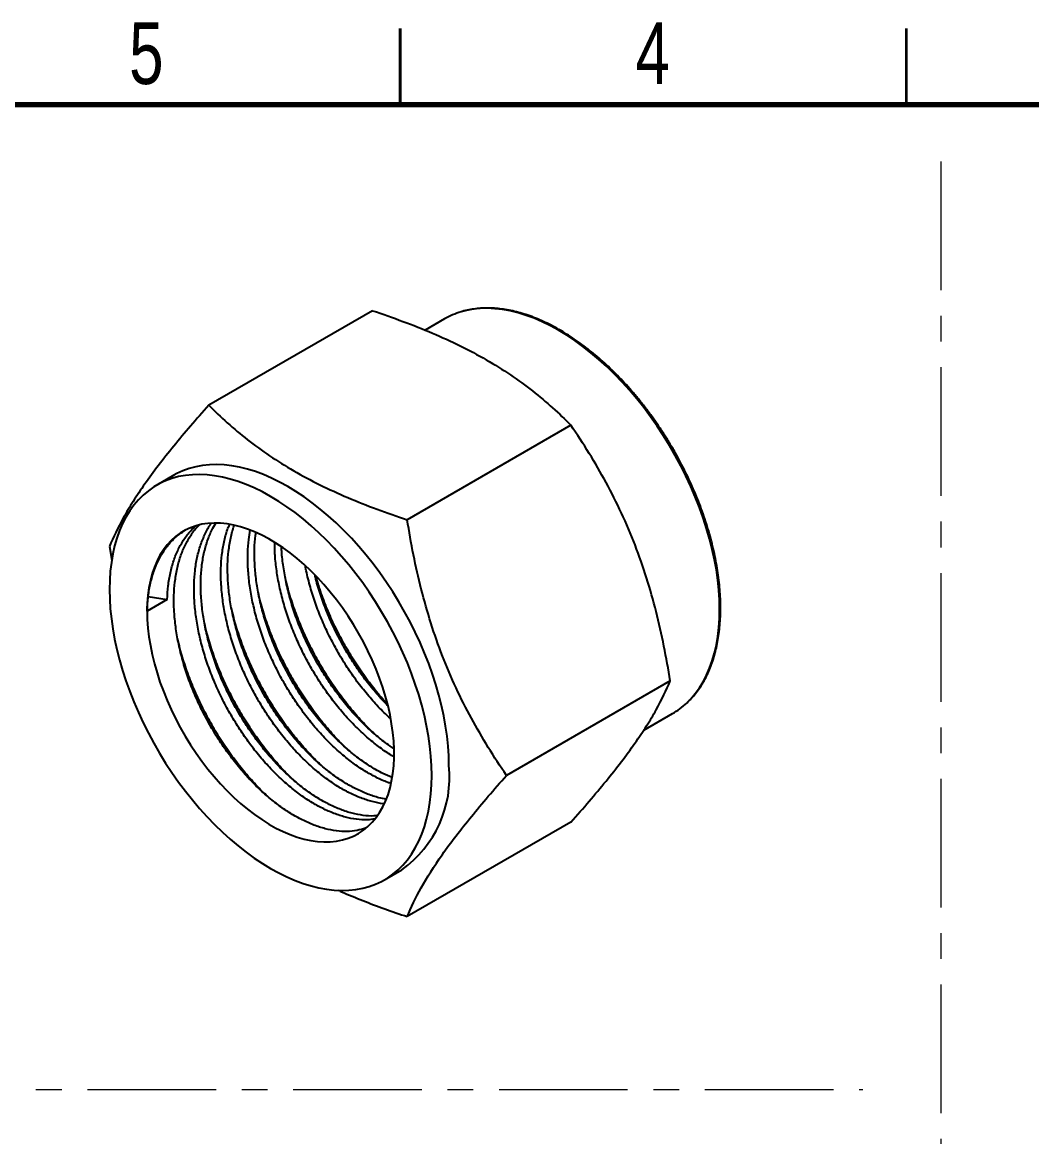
# Model space of a CAD drawing. Header units: millimetres. Extents: x 1113 to 2233, y 538 to 831.
# Drawn here: x 1283.1 to 1382.7, y 721.2 to 831.2 of the extents above; entities that cross this region are included whole.
import ezdxf

# ---------------------------------------------------------------- set-up
doc = ezdxf.new("R2010")
doc.units = ezdxf.units.MM
doc.linetypes.add('CENTERX2', pattern=[20.32, 12.7, -2.54, 2.54, -2.54])
doc.styles.add('SLDTEXTSTYLE0', font='TXT', dxfattribs={"width": 0.75})

msp = doc.modelspace()

# ---------------------------------------------------------------- linework, layer by layer
at = {"color": 7, "linetype": 'Continuous', "lineweight": 35}
for p, q in [((1320.3704686, 830.5966835), (1320.3704686, 823.0966835)), ((1320.3704686, 823.0966835), (1320.3704686, 830.5966835)), ((1370.3704686, 823.0966835), (1370.3704686, 830.5966835))]:
    msp.add_line(p, q, dxfattribs=at)
at = {"color": 7, "linetype": 'Continuous', "lineweight": 70}
msp.add_line((1120.3704686, 823.0966835), (1520.3704686, 823.0966835), dxfattribs=at)
at = {"color": 7, "linetype": 'CENTERX2', "lineweight": 18}
for p, q in [((1373.7527349, 817.4545716), (1373.7527349, 693.9545908)), ((1126.9320858, 725.7999018), (1366.0642616, 725.7999018))]:
    msp.add_line(p, q, dxfattribs=at)
at = {"color": 7, "linetype": 'Continuous', "lineweight": 25}
for p, q in [((1317.6387356, 802.727952), (1301.4746061, 793.3965987)), ((1324.7579093, 801.9083582), (1322.8513656, 800.807734)), ((1337.2346533, 791.4154695), (1321.0705239, 782.0841162)), ((1298.0292729, 786.4782448), (1296.3322167, 785.4985551)), ((1291.6766473, 779.4558596), (1291.911153, 778.0983023)), ((1297.3724479, 774.2020502), (1295.3837101, 773.0539763)), ((1295.4949739, 774.4924649), (1297.3724479, 774.2020502)), ((1347.0326122, 766.1622478), (1330.8684828, 756.8308945)), ((1344.423798, 761.3011189), (1347.2560801, 762.9361605)), ((1337.2346533, 752.2215087), (1321.0705239, 742.8901554)), ((1318.8303875, 746.5263575), (1320.5274437, 747.5060472))]:
    msp.add_line(p, q, dxfattribs=at)
at = {"color": 7, "linetype": 'Continuous', "lineweight": 25, "flags": 128}
for points in [[(1348.6616465, 763.9816635), (1349.0652615, 764.3884461), (1349.5088416, 764.9095929), (1349.9177642, 765.475694), (1350.2909772, 766.0852961), (1350.6275244, 766.7368352), (1350.9265395, 767.4286391), (1351.1872569, 768.1589309), (1351.409007, 768.9258365), (1351.5912206, 769.727387), (1351.7334297, 770.5615251), (1351.8352687, 771.4261098), (1351.8964767, 772.3189216), (1351.9168969, 773.2376683), (1351.8964767, 774.1799916), (1351.8352687, 775.1434727), (1351.7334297, 776.1256382), (1351.5912206, 777.1239674), (1351.409007, 778.1358973), (1351.1872569, 779.1588301), (1350.9265395, 780.1901399), (1350.6275244, 781.2271792), (1350.2909772, 782.2672875), (1349.9177642, 783.3077921), (1349.5088416, 784.3460251), (1349.0652615, 785.3793185), (1348.5881599, 786.4050215), (1348.0787625, 787.4205008), (1347.5383774, 788.42315), (1346.9683913, 789.4103949), (1346.3702672, 790.3797014), (1345.7455413, 791.3285812), (1345.0958167, 792.2545987), (1344.4227608, 793.1553755), (1343.7281014, 794.0286025), (1343.0136229, 794.8720347), (1342.2811578, 795.6835101), (1341.5325873, 796.4609423), (1340.7698327, 797.202338), (1339.9948519, 797.9057937), (1339.2096344, 798.5695037), (1338.4161958, 799.1917638), (1337.6165728, 799.7709762), (1336.812818, 800.3056549), (1336.0069947, 800.7944272), (1335.2011714, 801.2360387), (1334.3974165, 801.6293556), (1333.5977936, 801.9733682), (1332.8043549, 802.2671928), (1332.0191374, 802.5100756), (1331.2441566, 802.7013938), (1330.4814021, 802.8406557), (1329.7328316, 802.9275047), (1329.0003664, 802.9617155), (1328.2858879, 802.9432026), (1327.5912285, 802.8720123), (1326.9181727, 802.7483292), (1326.3918935, 802.610436)], [(1325.1882605, 757.807555), (1325.1678404, 758.7498783), (1325.1066323, 759.7133594), (1325.0047933, 760.6955249), (1324.8625843, 761.693854), (1324.6803706, 762.705784), (1324.4586205, 763.7287167), (1324.1979031, 764.7600265), (1323.898888, 765.7970659), (1323.5623408, 766.8371741), (1323.1891278, 767.8776788), (1322.7802053, 768.9159118), (1322.3366252, 769.9492052), (1321.8595235, 770.9749081), (1321.3501262, 771.9903874), (1320.809741, 772.9930367), (1320.2397549, 773.9802816), (1319.6416309, 774.949588), (1319.0169049, 775.8984679), (1318.3671803, 776.8244853), (1317.6941245, 777.7252622), (1316.999465, 778.5984892), (1316.2849866, 779.4419214), (1315.5525214, 780.2533968), (1314.8039509, 781.030829), (1314.0411963, 781.7722247), (1313.2662156, 782.4756803), (1312.4809981, 783.1393904), (1311.6875594, 783.7616505), (1310.8879365, 784.3408629), (1310.0841816, 784.8755415), (1309.2783583, 785.3643139), (1308.472535, 785.8059253), (1307.6687802, 786.1992423), (1306.8691572, 786.5432549), (1306.0757186, 786.8370795), (1305.290501, 787.0799623), (1304.5155203, 787.2712804), (1303.7527657, 787.4105424), (1303.0041952, 787.4973913), (1302.2717301, 787.5316022), (1301.5572516, 787.5130893), (1300.8625922, 787.4418989), (1300.1895363, 787.3182159), (1299.5398117, 787.1423545), (1298.9150857, 786.9147679), (1298.3169617, 786.6360407), (1298.0292729, 786.4782448)], [(1323.4912043, 756.8278653), (1323.4707841, 757.7701886), (1323.4095761, 758.7336697), (1323.3077371, 759.7158351), (1323.165528, 760.7141643), (1322.9833144, 761.7260942), (1322.7615643, 762.749027), (1322.5008469, 763.7803368), (1322.2018318, 764.8173761), (1321.8652846, 765.8574844), (1321.4920716, 766.8979891), (1321.083149, 767.9362221), (1320.6395689, 768.9695155), (1320.1624673, 769.9952184), (1319.6530699, 771.0106977), (1319.1126848, 772.013347), (1318.5426987, 773.0005918), (1317.9445747, 773.9698983), (1317.3198487, 774.9187782), (1316.6701241, 775.8447956), (1315.9970682, 776.7455725), (1315.3024088, 777.6187995), (1314.5879303, 778.4622317), (1313.8554652, 779.2737071), (1313.1068947, 780.0511392), (1312.3441401, 780.792535), (1311.5691593, 781.4959906), (1310.7839418, 782.1597007), (1309.9905032, 782.7819608), (1309.1908802, 783.3611732), (1308.3871254, 783.8958518), (1307.5813021, 784.3846242), (1306.7754788, 784.8262356), (1305.9717239, 785.2195526), (1305.172101, 785.5635652), (1304.3786623, 785.8573898), (1303.5934448, 786.1002726), (1302.818464, 786.2915907), (1302.0557095, 786.4308527), (1301.307139, 786.5177016), (1300.5746738, 786.5519125), (1299.8601953, 786.5333995), (1299.1655359, 786.4622092), (1298.4924801, 786.3385262), (1297.8427554, 786.1626648), (1297.2180295, 785.9350782), (1296.6199055, 785.656351), (1296.0499194, 785.3271981), (1295.5095342, 784.9484642), (1295.0001369, 784.5211226), (1294.5230352, 784.0462695), (1294.0794551, 783.5251228), (1293.6705326, 782.9590217), (1293.2973196, 782.3494196), (1292.9607724, 781.6978804), (1292.6617573, 781.0060766), (1292.4010398, 780.2757847), (1292.1792898, 779.5088791), (1291.9970761, 778.7073286), (1291.8548671, 777.8731905), (1291.7530281, 777.0086058), (1291.69182, 776.1157941), (1291.6713999, 775.1970474), (1291.69182, 774.254724), (1291.7530281, 773.2912429), (1291.8548671, 772.3090775), (1291.9970761, 771.3107483), (1292.1792898, 770.2988184), (1292.4010398, 769.2758856), (1292.6617573, 768.2445758), (1292.9607724, 767.2075365), (1293.2973196, 766.1674282), (1293.6705326, 765.1269235), (1294.0794551, 764.0886905), (1294.5230352, 763.0553971), (1295.0001369, 762.0296942), (1295.5095342, 761.0142149), (1296.0499194, 760.0115656), (1296.6199055, 759.0243208), (1297.2180295, 758.0550143), (1297.8427554, 757.1061344), (1298.4924801, 756.180117), (1299.1655359, 755.2793402), (1299.8601953, 754.4061131), (1300.5746738, 753.5626809), (1301.307139, 752.7512055), (1302.0557095, 751.9737734), (1302.818464, 751.2323776), (1303.5934448, 750.528922), (1304.3786623, 749.865212), (1305.172101, 749.2429518), (1305.9717239, 748.6637394), (1306.7754788, 748.1290608), (1307.5813021, 747.6402884), (1308.3871254, 747.198677), (1309.1908802, 746.80536), (1309.9905032, 746.4613474), (1310.7839418, 746.1675228), (1311.5691593, 745.92464), (1312.3441401, 745.7333219), (1313.1068947, 745.5940599), (1313.8554652, 745.507211), (1314.5879303, 745.4730001), (1315.3024088, 745.4915131), (1315.9970682, 745.5627034), (1316.6701241, 745.6863864), (1317.3198487, 745.8622478), (1317.9445747, 746.0898344), (1318.5426987, 746.3685616), (1319.1126848, 746.6977145), (1319.6530699, 747.0764484), (1320.1624673, 747.50379), (1320.6395689, 747.9786431), (1321.083149, 748.4997898), (1321.4920716, 749.0658909), (1321.8652846, 749.675493), (1322.2018318, 750.3270322), (1322.5008469, 751.018836), (1322.7615643, 751.7491279), (1322.9833144, 752.5160335), (1323.165528, 753.317584), (1323.3077371, 754.1517221), (1323.4095761, 755.0163068), (1323.4707841, 755.9091185), (1323.4912043, 756.8278653)], [(1295.3837101, 773.0539763), (1295.4039692, 772.2307972), (1295.4646814, 771.3869606), (1295.5656432, 770.5252711), (1295.7065197, 769.6485902), (1295.8868427, 768.7598309), (1296.1060135, 767.8619448), (1296.3633043, 766.9579148), (1296.6578603, 766.0507442), (1296.9887029, 765.1434464), (1297.3547335, 764.2390351), (1297.754735, 763.3405152), (1298.187379, 762.4508712), (1298.6512291, 761.5730592), (1299.1447444, 760.7099934), (1299.6662849, 759.8645421), (1300.2141182, 759.0395133), (1300.7864247, 758.237648), (1301.3813028, 757.4616102), (1301.9967768, 756.7139765), (1302.6308021, 755.9972322), (1303.2812725, 755.3137578), (1303.9460272, 754.6658228), (1304.6228578, 754.0555805), (1305.3095161, 753.4850575), (1306.0037209, 752.9561492), (1306.7031664, 752.4706132), (1307.405529, 752.0300613), (1308.1084754, 751.6359579), (1308.8096706, 751.2896112), (1309.5067854, 750.9921729), (1310.1975039, 750.7446309), (1310.8795316, 750.5478056), (1311.550603, 750.4023536), (1312.2084887, 750.3087565), (1312.8510032, 750.2673246), (1313.4760122, 750.2781973), (1314.0814401, 750.3413374), (1314.6652749, 750.4565353), (1315.2255774, 750.6234093), (1315.7604866, 750.8414036), (1316.2682249, 751.1097948), (1316.7471066, 751.4276902), (1317.1955399, 751.7940355), (1317.612036, 752.2076127), (1317.9952111, 752.6670485), (1318.3437919, 753.1708164), (1318.6566216, 753.7172423), (1318.9326591, 754.3045125), (1319.1709897, 754.9306745), (1319.3708201, 755.5936494), (1319.5314865, 756.2912348), (1319.6524555, 757.021113), (1319.7333261, 757.7808592), (1319.7738286, 758.5679501), (1319.7738286, 759.379771), (1319.7333261, 760.2136251), (1319.6524555, 761.0667426), (1319.5314865, 761.9362886), (1319.3708201, 762.8193754), (1319.1709897, 763.7130696), (1318.9326591, 764.6144022), (1318.6566216, 765.5203785), (1318.3437919, 766.4279899), (1317.9952111, 767.3342206), (1317.612036, 768.236061), (1317.1955399, 769.1305145), (1316.7471066, 770.0146097), (1316.2682249, 770.8854102), (1315.7604866, 771.7400235), (1315.2255774, 772.5756109), (1314.6652749, 773.3893964), (1314.0814401, 774.1786756), (1313.4760122, 774.9408279), (1312.8510032, 775.6733206), (1312.2084887, 776.3737202), (1311.550603, 777.0397018), (1310.8795316, 777.6690522), (1310.1975039, 778.2596794), (1309.5067854, 778.809624), (1308.8096706, 779.3170573), (1308.1084754, 779.7802933), (1307.405529, 780.1977946), (1306.7031664, 780.5681733), (1306.0037209, 780.8901999), (1305.3095161, 781.1628033), (1304.6228578, 781.3850792), (1303.9460272, 781.5562888), (1303.2812725, 781.6758633), (1302.6308021, 781.7434061), (1301.9967768, 781.7586918), (1301.3813028, 781.7216692), (1300.7864247, 781.632463), (1300.2141182, 781.4913687), (1299.6662849, 781.2988548), (1299.1447444, 781.0555614), (1298.6512291, 780.7622962), (1298.187379, 780.4200341), (1297.754735, 780.0299102), (1297.3547335, 779.5932223), (1296.9887029, 779.1114208), (1296.6578603, 778.5861058), (1296.3633043, 778.0190224), (1296.1060135, 777.4120539), (1295.8868427, 776.7672171), (1295.7065197, 776.0866543), (1295.5656432, 775.372626), (1295.4646814, 774.6275044), (1295.4039692, 773.8537647), (1295.3837101, 773.0539763)]]:
    msp.add_lwpolyline(points, dxfattribs=at)
at = {"color": 7, "linetype": 'Continuous', "lineweight": 25}
for centre, radius, start, end in [((1328.569206, 795.2905882), 7.6368097, 106.565280231, 119.93843958), ((1343.4325899, 769.5440004), 7.6343058, 300.054934274, 313.231044957), ((1313.9874697, 756.6701192), 11.2583958, 305.513693228, 5.798485794)]:
    msp.add_arc(centre, radius, start, end, dxfattribs=at)
for points, knots in [([(1317.6387359, 802.7279514), (1319.6700146, 802.0546597), (1321.6648979, 801.3203889), (1325.4326019, 799.7156932), (1327.2102857, 798.842769), (1330.5180869, 796.9323484), (1332.0553808, 795.8870586), (1334.82765, 793.7126707), (1336.0769409, 792.5794655), (1337.2346538, 791.4154688)], [0, 0, 0, 0, 0.25, 0.25, 0.5, 0.5, 0.75, 0.75, 1, 1, 1, 1]), ([(1348.6948382, 764.0135456), (1348.7959217, 764.108066), (1349.0532209, 764.3486592), (1349.4327425, 764.7825045), (1349.8363456, 765.3082147), (1350.2070125, 765.8750681), (1350.5453637, 766.4796896), (1350.850148, 767.1213085), (1351.1207053, 767.7982948), (1351.3563249, 768.5090968), (1351.556429, 769.2520099), (1351.72053, 770.02526), (1351.8482593, 770.8269936), (1351.939329, 771.6552989), (1351.9935747, 772.5082229), (1352.0108997, 773.3837513), (1351.9913176, 774.2798398), (1351.9349223, 775.1944083), (1351.8418895, 776.1253542), (1351.7124722, 777.070543), (1351.54702, 778.0278235), (1351.3459356, 778.9950125), (1351.1097179, 779.9699122), (1350.8389292, 780.9503072), (1350.534219, 781.9339755), (1350.1962965, 782.9186805), (1349.825954, 783.9021903), (1349.4240448, 784.8822686), (1348.9915046, 785.8566949), (1348.5293198, 786.8232506), (1348.0385508, 787.7797398), (1347.5203232, 788.7239894), (1346.9758152, 789.6538483), (1346.4062673, 790.5671985), (1345.812977, 791.4619582), (1345.1972906, 792.3360875), (1344.5606022, 793.1875918), (1343.9043515, 794.014528), (1343.2300155, 794.8150049), (1342.5391237, 795.587197), (1341.8332173, 796.3293273), (1341.1138971, 797.0397002), (1340.3827646, 797.7166755), (1339.6414638, 798.3586954), (1338.8916541, 798.9642704), (1338.1350115, 799.531993), (1337.3732271, 800.0605304), (1336.6080049, 800.5486389), (1335.8410616, 800.995152), (1335.0741163, 801.3989902), (1334.3089071, 801.7591667), (1333.5471847, 802.0747735), (1332.7907047, 802.3450142), (1332.0412287, 802.5691773), (1331.3005299, 802.7466773), (1330.5703776, 802.8770395), (1329.8525665, 802.9598893), (1329.1488061, 802.9951208), (1328.4610557, 802.9822447), (1327.7902792, 802.922928), (1327.1408969, 802.8115011), (1326.6892434, 802.7113506), (1326.4610901, 802.6347427), (1326.4354898, 802.6261468)], [0, 0, 0, 0, 0.0107151389, 0.0272744436, 0.0438585501, 0.0604706547, 0.0771115627, 0.0937799833, 0.1104731429, 0.1271873757, 0.1439186485, 0.160663002, 0.1774168398, 0.194177045, 0.2109410522, 0.2277068425, 0.2444725901, 0.2612371597, 0.2779998756, 0.2947602996, 0.3115181971, 0.3282735012, 0.3450262165, 0.3617764735, 0.3785244384, 0.3952703159, 0.4120143607, 0.4287568168, 0.4454979897, 0.4622381443, 0.4789775685, 0.4957165713, 0.5124554445, 0.5291944566, 0.5459338494, 0.5626739154, 0.5794149235, 0.5961572271, 0.6129010955, 0.6296468242, 0.6463946976, 0.663144982, 0.6798979215, 0.6966537285, 0.7134125611, 0.730174526, 0.7469396141, 0.7637076954, 0.7804784675, 0.7972514019, 0.8140256796, 0.8307997569, 0.8475717264, 0.8643392893, 0.8810995349, 0.8978490083, 0.914583743, 0.9312995059, 0.9479921181, 0.9646579292, 0.9812944911, 0.9979011179, 1, 1, 1, 1]), ([(1301.474606, 793.3965978), (1300.2388719, 792.0051961), (1299.0747893, 790.650746), (1296.9519281, 788.0477238), (1295.9946656, 786.7999335), (1294.7465638, 785.025095), (1294.3626522, 784.4508663), (1293.665587, 783.3499078), (1293.3508093, 782.8209566), (1292.4959487, 781.2911661), (1292.0450503, 780.3472063), (1291.6766471, 779.4558597)], [0, 0, 0, 0, 0.25, 0.25, 0.5, 0.5, 0.625, 0.625, 0.75, 0.75, 1, 1, 1, 1]), ([(1301.474606, 793.3965978), (1302.6409078, 792.2239656), (1303.91284, 791.072344), (1306.6925557, 788.8972947), (1308.2046686, 787.8710598), (1311.5139726, 785.9615068), (1313.3246639, 785.0740459), (1317.0912222, 783.473649), (1319.054204, 782.7524487), (1321.070524, 782.0841152)], [0, 0, 0, 0, 0.25, 0.25, 0.5, 0.5, 0.75, 0.75, 1, 1, 1, 1]), ([(1347.0326128, 766.162248), (1346.6645593, 768.4794966), (1346.2144185, 770.7658181), (1345.078931, 775.2498449), (1344.3918475, 777.446896), (1343.1460789, 780.6614152), (1342.6959575, 781.7171209), (1341.740689, 783.7719513), (1341.2341292, 784.7750506), (1339.6377782, 787.7198954), (1338.4715622, 789.5973955), (1337.2346538, 791.4154688)], [0, 0, 0, 0, 0.25, 0.25, 0.5, 0.5, 0.625, 0.625, 0.75, 0.75, 1, 1, 1, 1]), ([(1297.3724479, 774.2020502), (1297.3964264, 774.656388), (1297.4447341, 775.5717063), (1297.66553, 776.856129), (1297.997424, 778.0642931), (1298.4475383, 779.1724568), (1299.0122096, 780.1577291), (1299.5830018, 780.9242758), (1300.001765, 781.3030487), (1300.1614503, 781.4474848)], [0, 0, 0, 0, 0.14804480854, 0.298254081, 0.44994183901, 0.60237986403, 0.7548178529, 0.90650562087, 1, 1, 1, 1]), ([(1316.9629104, 751.6240149), (1316.6844278, 751.5385516), (1316.1019325, 751.35979), (1315.1307901, 751.2753751), (1314.0800986, 751.3305795), (1312.9816627, 751.5442697), (1311.8540352, 751.9077407), (1310.713774, 752.4137148), (1309.5700412, 753.0533132), (1308.4263002, 753.8248792), (1307.2860645, 754.7305677), (1306.1583419, 755.7666438), (1305.0602627, 756.9207321), (1304.0082412, 758.176634), (1303.0173428, 759.5151672), (1302.1007435, 760.9152179), (1301.2630955, 762.3634121), (1300.506246, 763.8582656), (1299.8344386, 765.3996775), (1299.2552819, 766.9759814), (1298.7795561, 768.5646799), (1298.415024, 770.1423734), (1298.166189, 771.6859863), (1298.0342903, 773.1739614), (1298.016402, 774.5956914), (1298.1128186, 775.9514014), (1298.3269915, 777.2396956), (1298.6608872, 778.4465255), (1299.1097102, 779.5561042), (1299.6775266, 780.5370641), (1300.1571385, 781.2041654), (1300.4742384, 781.4982546), (1300.5348064, 781.5544274)], [0, 0, 0, 0, 0.0315988558, 0.0660945635, 0.1007608808, 0.1354272063, 0.1699229116, 0.2040823908, 0.2377496436, 0.2714168964, 0.3055763756, 0.3400720809, 0.3747384064, 0.4094047237, 0.4439004313, 0.4780599132, 0.5117271593, 0.5453944056, 0.5795538874, 0.614049595, 0.6487159123, 0.6833822378, 0.7178779431, 0.7520374223, 0.7857046751, 0.8193719279, 0.8535314071, 0.8880271124, 0.9226934379, 0.9573597552, 0.9918554628, 1, 1, 1, 1]), ([(1317.8473974, 752.5188719), (1317.6051663, 752.4880471), (1317.0345505, 752.4154342), (1316.0672292, 752.4824995), (1314.9708289, 752.6913183), (1313.8426597, 753.0560859), (1312.7025413, 753.5617174), (1311.5587713, 754.2014062), (1310.4150401, 754.9729479), (1309.2748016, 755.8786429), (1308.1470799, 756.9147173), (1307.0490004, 758.0688061), (1305.996979, 759.3247079), (1305.0060806, 760.6632411), (1304.0894815, 762.0632919), (1303.2518333, 763.5114861), (1302.4949836, 765.0063394), (1301.8231766, 766.5477515), (1301.2440197, 768.1240554), (1300.7682942, 769.7127536), (1300.403761, 771.2904484), (1300.1549301, 772.8340564), (1300.0230168, 774.3220499), (1300.0051812, 775.7437119), (1300.1014007, 777.0996759), (1300.316323, 778.3870058), (1300.6473816, 779.5974855), (1301.1068642, 780.6933521), (1301.4706697, 781.4044098), (1301.708127, 781.7090997), (1301.722293, 781.7272766)], [0, 0, 0, 0, 0.0278241784, 0.0655444861, 0.1032648027, 0.1407994681, 0.1779682867, 0.2146015157, 0.2512347445, 0.2884035631, 0.3259382285, 0.3636585452, 0.4013788529, 0.4389135207, 0.4760823425, 0.5127155641, 0.5493487857, 0.5865176075, 0.6240522754, 0.6617725831, 0.6994928997, 0.7370275651, 0.7741963837, 0.8108296125, 0.8474628415, 0.8846316601, 0.9221663255, 0.9598866422, 0.9976069499, 1, 1, 1, 1]), ([(1318.1111069, 752.8625845), (1318.0000624, 752.849749), (1317.5592515, 752.7987962), (1316.7288589, 752.8685985), (1315.6340837, 753.0731012), (1314.5054819, 753.4390177), (1313.365478, 753.9443457), (1312.2216773, 754.5841141), (1311.0779547, 755.3556347), (1309.9377138, 756.2613355), (1308.8099927, 757.2974084), (1307.7119131, 758.4514975), (1306.6598917, 759.7073992), (1305.6689934, 761.0459325), (1304.7523938, 762.445983), (1303.9147461, 763.8941775), (1303.1578964, 765.3890308), (1302.4860889, 766.9304427), (1301.9069323, 768.5067465), (1301.4312062, 770.0954453), (1301.0666751, 771.6731377), (1300.8178366, 773.2167548), (1300.6859512, 774.7047147), (1300.6680132, 776.1265001), (1300.7646171, 777.4820038), (1300.9780776, 778.7710806), (1301.3146713, 779.9749488), (1301.7084444, 780.9809185), (1302.0363847, 781.5277864), (1302.1706636, 781.7517077)], [0, 0, 0, 0, 0.0130822646, 0.0519323974, 0.0907825394, 0.1294414694, 0.1677235946, 0.2054540875, 0.2431845806, 0.2814667058, 0.3201256358, 0.3589757778, 0.3978259106, 0.4364848431, 0.4747669713, 0.512497457, 0.5502279425, 0.5885100707, 0.6271690032, 0.666019136, 0.704869278, 0.743528208, 0.7818103332, 0.8195408263, 0.8572713192, 0.8955534447, 0.9342123744, 0.9730625164, 1, 1, 1, 1]), ([(1318.7926533, 754.0314609), (1318.7659802, 754.032807), (1318.3891469, 754.0518235), (1317.6187828, 754.2333933), (1316.4952886, 754.5838585), (1315.3539348, 755.0932683), (1314.2104899, 755.7319622), (1313.0666723, 756.5037702), (1311.9264569, 757.4093925), (1310.7987289, 758.4454867), (1309.7006511, 759.5995701), (1308.6486292, 760.8554733), (1307.657731, 762.1940062), (1306.7411317, 763.594057), (1305.9034841, 765.0422515), (1305.1466338, 766.5371045), (1304.474827, 768.0785166), (1303.8956697, 769.6548209), (1303.4199458, 771.2435176), (1303.0554067, 772.821218), (1302.8065977, 774.3648051), (1302.6746038, 775.8528755), (1302.657066, 777.2742557), (1302.7521699, 778.6312726), (1302.9713297, 779.914604), (1303.2301983, 780.9217566), (1303.4577747, 781.4546289), (1303.5306487, 781.6252641)], [0, 0, 0, 0, 0.003275631, 0.0462776143, 0.0890679511, 0.1314412144, 0.1732038941, 0.2149665738, 0.257339837, 0.3001301739, 0.3431321572, 0.3861341302, 0.4289244699, 0.4712977371, 0.5130604086, 0.5548230795, 0.5971963467, 0.6399866863, 0.6829886594, 0.7259906427, 0.7687809795, 0.8111542434, 0.8529169225, 0.8946796022, 0.9370528661, 0.9798432029, 1, 1, 1, 1]), ([(1318.9945862, 754.4924233), (1318.7568966, 754.5331118), (1318.1570989, 754.6357871), (1317.1562955, 754.9730903), (1316.0173484, 755.4742427), (1314.8732691, 756.1151104), (1313.7296209, 756.886337), (1312.5893602, 757.792118), (1311.4616445, 758.828169), (1310.3635634, 759.9822641), (1309.3115423, 761.2381642), (1308.3206441, 762.5766979), (1307.4040441, 763.9767481), (1306.5663964, 765.4249426), (1305.8095471, 766.9197962), (1305.1377394, 768.4612076), (1304.5585818, 770.0375126), (1304.08286, 771.6262072), (1303.718313, 773.2039151), (1303.4695331, 774.7474747), (1303.3374321, 776.2356462), (1303.3202876, 777.6566552), (1303.4139242, 779.0150615), (1303.6386526, 780.293114), (1303.8368299, 781.1329016), (1303.9910987, 781.5103715), (1303.9954644, 781.5210537)], [0, 0, 0, 0, 0.0291700167, 0.07360906, 0.1176149606, 0.1609867506, 0.2043585413, 0.2483644419, 0.2928034852, 0.3374623297, 0.3821211636, 0.4265602098, 0.4705661132, 0.5139378954, 0.5573096775, 0.6013155809, 0.6457546272, 0.6904134611, 0.7350723056, 0.7795113489, 0.8235172494, 0.8668890401, 0.9102608302, 0.9542667308, 0.9987057741, 1, 1, 1, 1]), ([(1330.8684829, 756.8308944), (1329.6327488, 758.6472417), (1328.4686662, 760.5214134), (1326.345805, 764.4354415), (1325.3885425, 766.4765215), (1324.1404407, 769.6896938), (1323.7565291, 770.7836216), (1323.0594639, 772.9875096), (1322.7446862, 774.1013224), (1321.8898256, 777.4742205), (1321.4389272, 779.7646646), (1321.070524, 782.0841152)], [0, 0, 0, 0, 0.25, 0.25, 0.5, 0.5, 0.625, 0.625, 0.75, 0.75, 1, 1, 1, 1]), ([(1295.3837101, 773.0539763), (1295.407684, 773.5083211), (1295.4559823, 774.4236534), (1295.676849, 775.7079695), (1296.0084708, 776.9165445), (1296.4596088, 778.0231623), (1297.0204617, 779.0142004), (1297.6868056, 779.8687385), (1298.3550979, 780.5269876), (1298.8345957, 780.8382152), (1299.0282663, 780.9639209)], [0, 0, 0, 0, 0.1277907866, 0.2574499171, 0.3883852613, 0.5199682284, 0.6515511643, 0.7824865171, 0.9121456577, 1, 1, 1, 1]), ([(1319.4580224, 756.040189), (1319.3517289, 756.0731732), (1318.8740535, 756.2214015), (1318.004512, 756.6301853), (1316.862426, 757.2610899), (1315.7182449, 758.0349812), (1314.5781285, 758.9400362), (1313.4503735, 759.9762847), (1312.352303, 761.1303265), (1311.3002792, 762.3862409), (1310.3093815, 763.7247707), (1309.3927821, 765.1248223), (1308.5551346, 766.5730165), (1307.798284, 768.0678699), (1307.1264783, 769.6092812), (1306.5473167, 771.1855885), (1306.0716088, 772.7742737), (1305.7070102, 774.352017), (1305.4584212, 775.8954453), (1305.325619, 777.3840992), (1305.3110494, 778.8033367), (1305.3865672, 780.0304422), (1305.5185682, 780.745875), (1305.5733767, 781.0429315)], [0, 0, 0, 0, 0.01431178809, 0.06431612542, 0.11359991811, 0.1628837108, 0.21288804813, 0.2633845705, 0.31413085512, 0.3648771277, 0.41537365343, 0.46537799534, 0.51466177837, 0.56394556072, 0.61394990262, 0.66444642836, 0.71519270094, 0.76593898556, 0.81643550793, 0.86643984597, 0.91572363797, 0.96500743066, 1, 1, 1, 1]), ([(1319.575867, 756.625973), (1319.2717107, 756.7540673), (1318.5938967, 757.0395261), (1317.5246182, 757.6482391), (1316.3813533, 758.4164587), (1315.2409882, 759.3230585), (1314.1133009, 760.3588868), (1313.0152121, 761.513042), (1311.9631932, 762.768926), (1310.9722941, 764.1074639), (1310.0556953, 765.5075135), (1309.2180469, 766.9557077), (1308.4611962, 768.4505613), (1307.789392, 769.9919715), (1307.2102245, 771.568283), (1306.734539, 773.1569525), (1306.3698567, 774.7347543), (1306.1215775, 776.2779663), (1305.9876367, 777.7674151), (1305.977249, 779.1837332), (1306.0280394, 780.2059054), (1306.1193281, 780.7275579), (1306.1369686, 780.8283614)], [0, 0, 0, 0, 0.0421124488, 0.09384783544, 0.14558322282, 0.19807499867, 0.25108344229, 0.30435407243, 0.35762468994, 0.41063313708, 0.46312491699, 0.51486029351, 0.56659567002, 0.61908744993, 0.67209589708, 0.72536651458, 0.77863714473, 0.83164558834, 0.88413736419, 0.93587275084, 0.98760813894, 1, 1, 1, 1]), ([(1319.7691256, 758.6726629), (1319.6840097, 758.7194934), (1319.2202675, 758.9746433), (1318.369728, 759.5723065), (1317.2298251, 760.4690141), (1316.102012, 761.5075338), (1315.0039572, 762.6609621), (1313.9519292, 763.917041), (1312.9610326, 765.255527), (1312.0444328, 766.6555904), (1311.2067857, 768.1037805), (1310.4499307, 769.5986372), (1309.7781425, 771.140039), (1309.1989147, 772.716381), (1308.7234556, 774.3049361), (1308.3579291, 775.8831646), (1308.1127754, 777.424797), (1307.9839361, 778.749487), (1307.9847694, 779.5297055), (1307.9850958, 779.8353095)], [0, 0, 0, 0, 0.0139164126, 0.0758216414, 0.138631946, 0.202060482, 0.2658027435, 0.32954499, 0.3929735302, 0.4557838396, 0.5176890563, 0.579594273, 0.6424045825, 0.7058331226, 0.7695753691, 0.8333176307, 0.8967461666, 0.9595564712, 1, 1, 1, 1]), ([(1319.7516824, 759.4850902), (1319.5142953, 759.6407315), (1318.8921192, 760.048657), (1317.8928106, 760.8571017), (1316.7649041, 761.8887647), (1315.6668746, 763.0440451), (1314.6148396, 764.2996274), (1313.6239452, 765.6382455), (1312.7073438, 767.0382742), (1311.8697008, 768.4864732), (1311.1128371, 769.9813313), (1310.4410802, 771.5227183), (1309.8617343, 773.0991193), (1309.3867188, 774.6874522), (1309.0195381, 776.2665094), (1308.7805082, 777.8050737), (1308.663371, 778.8558983), (1308.6583634, 779.371027), (1308.6579946, 779.4089682)], [0, 0, 0, 0, 0.041779352, 0.1095009377, 0.1778890975, 0.246615514, 0.3153419141, 0.3837300785, 0.4514516713, 0.518197402, 0.5849431307, 0.6526647235, 0.721052888, 0.7897792881, 0.8585057045, 0.9268938644, 0.994615452, 1, 1, 1, 1]), ([(1319.4278118, 762.4424807), (1319.2046387, 762.6429801), (1318.6019712, 763.1844183), (1317.6564111, 764.1951726), (1316.603364, 765.4468875), (1315.6127419, 766.7865341), (1314.6960577, 768.1862943), (1313.8584767, 769.6345521), (1313.1014401, 771.129436), (1312.4303298, 772.6706617), (1311.8485393, 774.2476903), (1311.3827074, 775.8336605), (1311.1047643, 776.9330737), (1311.0165428, 777.4879444), (1311.0104841, 777.5260503)], [0, 0, 0, 0, 0.0556625442, 0.1503138505, 0.2449651344, 0.3391505937, 0.4324180381, 0.5243415043, 0.6162649731, 0.7095324175, 0.8037178768, 0.8983691606, 0.9930204669, 1, 1, 1, 1]), ([(1317.9806027, 760.806872), (1317.8257996, 760.9458926), (1317.2457077, 761.4668429), (1316.2781983, 762.5027626), (1315.0955769, 763.8966883), (1313.9835644, 765.3916694), (1312.9541618, 766.9531781), (1312.0132835, 768.5692459), (1311.1630736, 770.2372319), (1310.406154, 771.9574384), (1309.7584773, 773.7155571), (1309.283873, 775.2365793), (1309.0782181, 776.1568186), (1309.0035151, 776.4910901)], [0, 0, 0, 0, 0.03699973451, 0.1386486981, 0.24029766051, 0.34144658663, 0.44161011653, 0.54033098487, 0.63905185099, 0.73921538317, 0.84036430929, 0.94201327171, 1, 1, 1, 1]), ([(1319.1712345, 763.7034281), (1318.8874704, 763.9945017), (1318.2349673, 764.6638126), (1317.2672642, 765.8326388), (1316.2753838, 767.1684178), (1315.3590779, 768.5691911), (1314.5212287, 770.0172138), (1313.7648944, 771.5120422), (1313.0911925, 773.0537292), (1312.5191911, 774.6289437), (1312.1431744, 775.8205782), (1311.9958727, 776.4751413), (1311.9668241, 776.6042244)], [0, 0, 0, 0, 0.0862874213, 0.198414184, 0.3099891169, 0.4204765418, 0.5293718495, 0.6382671572, 0.7487545821, 0.8603295149, 0.9724562776, 1, 1, 1, 1]), ([(1319.1316626, 763.8438927), (1319.0666366, 763.9112637), (1318.5898374, 764.4052579), (1317.7503311, 765.4358081), (1316.6344096, 766.9202218), (1315.6059613, 768.4845301), (1314.6651258, 770.0998351), (1313.8137983, 771.7681174), (1313.0613898, 773.4878962), (1312.4581336, 775.0844782), (1312.1629531, 776.1004166), (1312.0386404, 776.5282704)], [0, 0, 0, 0, 0.020284245, 0.1487331214, 0.2765501261, 0.4031219361, 0.5278707188, 0.6526195044, 0.7791913115, 0.9070083162, 1, 1, 1, 1]), ([(1315.3289518, 759.2761065), (1315.1741487, 759.4151271), (1314.5940568, 759.9360774), (1313.6265474, 760.9719971), (1312.4439262, 762.3659229), (1311.331913, 763.8609037), (1310.3025127, 765.4224136), (1309.3616321, 767.0384802), (1308.5114229, 768.7064665), (1307.7545031, 770.4266729), (1307.1068264, 772.1847916), (1306.6322222, 773.7058138), (1306.4265672, 774.6260531), (1306.3518642, 774.9603247)], [0, 0, 0, 0, 0.03699973451, 0.13864869809, 0.2402976605, 0.34144658661, 0.44161011878, 0.5403309849, 0.63905185102, 0.73921538319, 0.8403643093, 0.94201327171, 1, 1, 1, 1]), ([(1312.6773019, 757.7453416), (1312.5224987, 757.8843621), (1311.942406, 758.405312), (1310.9748972, 759.441232), (1309.7922757, 760.8351576), (1308.6802629, 762.3301387), (1307.6508615, 763.891648), (1306.7099818, 765.507715), (1305.8597733, 767.1757018), (1305.1028525, 768.8959076), (1304.4551762, 770.6540265), (1303.9805715, 772.1750485), (1303.7749171, 773.0952881), (1303.7002143, 773.4295598)], [0, 0, 0, 0, 0.0369997334, 0.1386486969, 0.2402976593, 0.3414465855, 0.4416101165, 0.5403309837, 0.639051851, 0.739215382, 0.8403643081, 0.9420132705, 1, 1, 1, 1]), ([(1310.0256516, 756.2145764), (1309.8708483, 756.3535969), (1309.2907556, 756.8745468), (1308.3232469, 757.9104668), (1307.1406253, 759.3043925), (1306.0286125, 760.7993735), (1304.9992112, 762.3608828), (1304.0583314, 763.9769498), (1303.208123, 765.6449366), (1302.4512021, 767.3651425), (1301.8035258, 769.1232614), (1301.3289212, 770.6442833), (1301.1232667, 771.564523), (1301.048564, 771.8987946)], [0, 0, 0, 0, 0.0369997334, 0.1386486969, 0.2402976593, 0.3414465855, 0.4416101165, 0.5403309837, 0.639051851, 0.739215382, 0.8403643081, 0.9420132705, 1, 1, 1, 1]), ([(1307.3740009, 754.6838111), (1307.2191977, 754.8228316), (1306.639105, 755.3437815), (1305.6715962, 756.3797015), (1304.4889748, 757.7736272), (1303.3769617, 759.2686081), (1302.3475611, 760.8301178), (1301.4066811, 762.4461847), (1300.5564721, 764.1141712), (1299.7995521, 765.8343774), (1299.1518755, 767.5924962), (1298.6772711, 769.1135183), (1298.4716163, 770.0337577), (1298.3969134, 770.3680293)], [0, 0, 0, 0, 0.0369997334, 0.1386486969, 0.2402976593, 0.3414465855, 0.4416101174, 0.5403309843, 0.639051851, 0.7392153829, 0.840364309, 0.9420132714, 1, 1, 1, 1]), ([(1337.2346538, 752.2215098), (1338.470388, 753.6129115), (1339.6344706, 754.9673616), (1341.7573318, 757.5703839), (1342.7145943, 758.8181741), (1343.962696, 760.5930126), (1344.3466077, 761.1672413), (1345.0436729, 762.2681998), (1345.3584506, 762.797151), (1346.2133112, 764.3269416), (1346.6642096, 765.2709014), (1347.0326128, 766.162248)], [0, 0, 0, 0, 0.25, 0.25, 0.5, 0.5, 0.625, 0.625, 0.75, 0.75, 1, 1, 1, 1]), ([(1321.070524, 742.8901562), (1321.4385775, 743.7806566), (1321.8887183, 744.7229569), (1323.0242058, 746.7559804), (1323.7112893, 747.8477996), (1324.9570579, 749.6212913), (1325.4071793, 750.2337421), (1326.3624478, 751.4837581), (1326.8690076, 752.1234228), (1328.4653586, 754.0812666), (1329.6315746, 755.4381705), (1330.8684829, 756.8308944)], [0, 0, 0, 0, 0.25, 0.25, 0.5, 0.5, 0.625, 0.625, 0.75, 0.75, 1, 1, 1, 1]), ([(1314.2888084, 745.4861934), (1314.3901906, 745.4389807), (1315.1581543, 745.0813476), (1316.677865, 744.4697071), (1318.8340935, 743.6471085), (1320.3250275, 743.1424797), (1321.0705239, 742.8901554)], [0, 0, 0, 0, 0.0479821728, 0.3634618262, 0.6817183853, 1, 1, 1, 1])]:
    msp.add_open_spline(points, degree=3, knots=knots, dxfattribs=at)

# ---------------------------------------------------------------- texts
at = {"color": 7, "linetype": 'Continuous', "lineweight": 0, "char_height": 6.096, "attachment_point": 2, "style": 'SLDTEXTSTYLE0'}
for s, insert in [('5', (1295.3090853, 831.2103739)), ('4', (1345.3090853, 831.2103739))]:
    msp.add_mtext(s, dxfattribs=dict(at, insert=insert))

doc.saveas('drawing.dxf')
